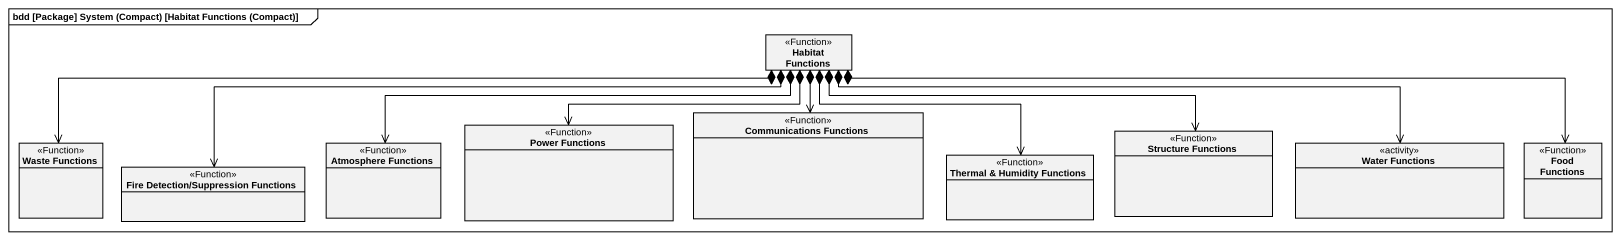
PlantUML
@startuml
mainframe bdd [Package] System (Compact) [Habitat Functions (Compact)]
hide circle
hide empty members
class "Habitat Functions" as Habitat_Functions <<Function>>
class "Power Functions" as Power_Functions <<Function>>
class "Communications Functions" as Communications_Functions <<Function>>
class "Waste Functions" as Waste_Functions <<Function>>
class "Atmosphere Functions" as Atmosphere_Functions <<Function>>
class "Thermal & Humidity Functions" as Thermal_Humidity_Functions <<Function>>
class "Structure Functions" as Structure_Functions <<Function>>
class "Water Functions" as Water_Functions <<activity>>
class "Food Functions" as Food_Functions <<Function>>
class "Fire Detection/Suppression Functions" as Fire_Detection_Suppression <<Function>>
Habitat_Functions *-left-> Power_Functions
Habitat_Functions *--> Communications_Functions
Habitat_Functions *-left-> Waste_Functions
Habitat_Functions *-left-> Atmosphere_Functions
Habitat_Functions *--> Thermal_Humidity_Functions
Habitat_Functions *-right-> Structure_Functions
Habitat_Functions *-right-> Water_Functions
Habitat_Functions *-right-> Food_Functions
Habitat_Functions *-left-> Fire_Detection_Suppression
@enduml
